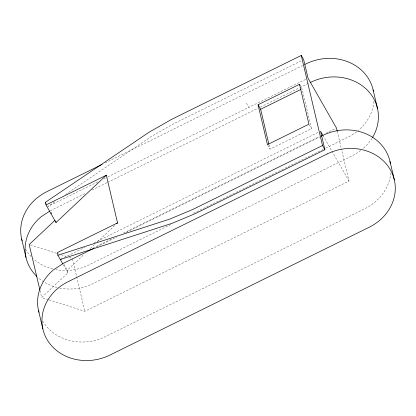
<?xml version="1.0" encoding="UTF-8"?>
<svg xmlns="http://www.w3.org/2000/svg" width="416" height="416" viewBox="0 0 416 416"><rect width="100%" height="100%" fill="white"/><g stroke="black" fill="none" stroke-linecap="round" stroke-linejoin="round"><path stroke-width="0.31" stroke-dasharray="2.08 1.56" d="M48.464 299.697L41.683 297.528L67.912 272.849L67.288 270.202L84.198 254.285M90.303 248.539L94.531 244.561M97.354 241.909L115.201 225.108M54.787 201.776L47.793 206.502L99.06 181.225M65.546 194.506L151.616 136.328L174.06 123.552L301.335 60.798M50.258 210.824L85.602 193.248M105.108 162.932L302.562 65.577M103.719 178.927L107.219 177.206M107.801 176.914L306.29 79.05M92.009 190.086L107.151 182.619M107.734 182.333L258.008 108.243M260.338 107.094L299.359 87.854M299.941 87.568L309.847 82.685M267.774 145.189L270.026 149.136L311.496 128.69L302.099 88.832L301.132 87.142M64.36 257.468L84.734 247.421M94.052 242.83L318.776 132.028M93.283 248.009L112.481 238.545M123.536 233.09L319.041 136.703M326.019 133.26L335.91 128.383M96.346 247.083L116.73 237.032M126.048 232.435L320.008 136.807M170.836 224.52L88.707 265.013A47.351 41.86 -13.3 0 1 55.853 269.646M193.549 213.32L297.809 161.918M298.392 161.626L323.44 149.282M325.77 148.132L347.901 137.218A47.351 41.86 -13.3 0 0 357.62 130.988M49.083 299.894L84.828 311.314L348.988 181.069L341.401 148.907M30.425 244.951L58.776 254.004M61.24 254.795L66.17 256.37M69.254 257.353L71.718 258.138M322.92 135.372L331.609 150.602M331.932 151.169L348.988 181.069M309.249 124.743L311.496 128.69M246.392 103.199L248.789 107.406M63.944 264.347L67.288 270.202M63.357 264.862L67.912 272.849M337.236 131.248L341.255 148.278M268.98 144.706L270.026 149.136M72.483 258.97L84.828 311.314M40.05 290.592L41.683 297.528M52.759 268.97A47.351 41.86 -13.3 0 1 33.374 258.762M31.148 256.578A47.351 41.86 -13.3 0 1 25.61 249.127M373.916 101.478A47.351 41.86 -13.3 0 1 358.103 130.588M59.597 288.07A47.351 41.86 -13.3 0 0 93.08 283.551L352.274 155.761A47.351 41.86 -13.3 0 0 361 150.316M57.132 287.513A47.351 41.86 -13.3 0 1 44.418 282.261M43.872 281.923A47.351 41.86 -13.3 0 1 37.747 277.306M371.998 138.31A47.351 41.86 -13.3 0 1 362.955 148.72M42.78 321.168A47.351 41.86 -13.3 0 0 105.57 336.528L364.764 208.733A47.351 41.86 -13.3 0 0 390.827 172.385"/><path stroke-width="0.62" d="M54.954 220.319L29.193 244.556L39.9 289.962M337.236 131.248L336.492 128.097L308.032 78.192L303.659 59.654L301.262 55.448L171.662 119.345L149.219 132.127L45.396 202.301L46.02 204.948L56.046 222.524L106.309 175.224L117.551 222.898L116.61 223.782M49.717 211.177L41.033 216.824A47.351 41.86 -13.3 0 0 36.837 276.453M50.882 213.476L51.86 212.841M102.196 164.367L46.862 191.651A47.351 41.86 -13.3 0 0 22.11 240.786M304.892 64.428L306.056 63.856A47.351 41.86 -13.3 0 1 373.391 91.198M46.02 204.948L106.309 175.224M299.525 84.323L308.927 124.181L267.457 144.628L258.055 104.77L299.525 84.323L300.17 85.452M268.835 144.071L260.629 109.278L300.945 89.398M117.551 222.898L57.262 252.626L57.886 255.273L62.748 263.801M61.448 258.903L60.284 259.475L172.125 223.314L195.296 213.606L324.896 149.708L320.523 131.165L322.92 135.372A47.351 41.86 -13.3 0 1 390.374 163.342M93.434 248.518L63.726 263.162L53.524 269.797A47.351 41.86 -13.3 0 0 38.974 312.296M321.173 136.23L322.92 135.372M301.262 55.448L322.499 145.506L192.899 209.404L169.728 219.112L57.886 255.273M322.499 145.506L324.896 149.708M258.055 104.77L260.629 109.278M45.396 202.301L45.994 203.351M373.131 89.944L377.504 108.488M389.995 161.46L394.368 179.998M55.796 221.463L56.046 222.524M21.632 238.924L26.005 257.462M38.496 310.435L42.869 328.978M310.43 82.394A47.351 41.86 -13.3 0 1 365.524 88.431A47.351 41.86 -13.3 0 1 372.341 137.758M327.293 153.91L68.099 281.705A47.351 41.86 -13.3 0 0 46.847 339.18A47.351 41.86 -13.3 0 0 109.944 355.066L369.138 227.271A47.351 41.86 -13.3 0 0 390.39 169.796A47.351 41.86 -13.3 0 0 327.293 153.91"/></g></svg>
